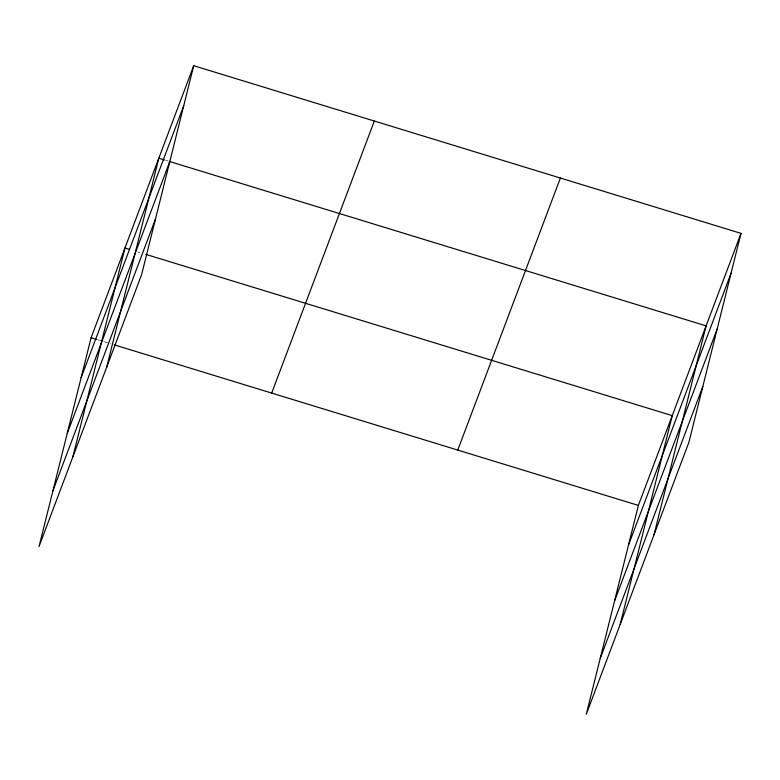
<?xml version="1.0" encoding="UTF-8"?>
<svg xmlns="http://www.w3.org/2000/svg" width="780" height="780" viewBox="0 0 780 780"><rect width="100%" height="100%" fill="white"/><g stroke="black" fill="none" stroke-linecap="round" stroke-linejoin="round"><path stroke-width="0.58" stroke-dasharray="3.9 2.92" d="M165.76 160.329L168.08 161.041M137.68 251.881L140 252.593M98.026 339.885L102.658 341.299M103.818 341.65L110.76 343.785"/><path stroke-width="1.17" d="M193.713 65.705L91.085 337.75L39 546.634L141.628 274.589L193.713 65.705L741 233.366L688.916 442.25L586.287 714.295L638.371 505.411L741 233.366M72.871 456.856L124.946 247.982L129.578 249.395M106.733 367.087L158.818 158.203L164.609 159.978M620.158 624.517L672.233 415.633L145.792 254.358M654.02 534.739L706.105 325.865L169.24 161.392M81.13 377.656L183.768 105.612M67.226 433.427L169.864 161.382M52.903 490.873L155.532 218.829M271.684 393.081L374.322 121.037M457.762 450.079L560.391 178.035M628.417 545.317L731.045 273.273M614.513 601.078L717.151 329.033M600.191 658.525L702.819 386.49M91.085 337.75L96.866 339.524M114.231 344.848L638.371 505.411"/></g></svg>
